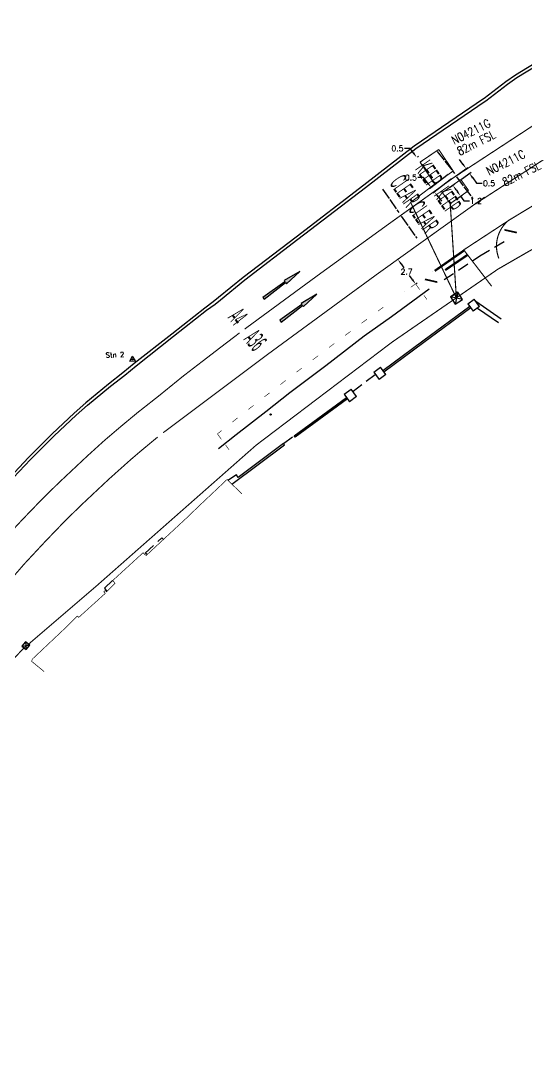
# Model space of a CAD drawing. Extents: x 375087 to 375533, y 165435 to 165818.
# Drawn here: x 375152.9 to 375197.6, y 165632.3 to 165724.9 of the extents above; entities that cross this region are included whole.
import ezdxf
from ezdxf.enums import TextEntityAlignment as Align

# ---------------------------------------------------------------- set-up
doc = ezdxf.new("R2010")
doc.units = 0
for name, pattern in [('1003', [0.8999999999999999, 0.6, -0.3]), ('1003_Cleveland Place_Overlay$0$1003', [0.8999999999999999, 0.6, -0.3]), ('1003_Cleveland Place_Overlay$0$1004', [6, 4, -2]), ('1004', [6, 4, -2]), ('1009', [0.8999999999999999, 0.6, -0.3]), ('10121', [2, 1, 0, 1]), ('1040', [2, 1, 0, 1]), ('1041', [2, 1, 0, 1]), ('DUCT1', [2, 1, -0.5, 0, -0.5]), ('VERGE', [1.5, 1, -0.5])]:
    doc.linetypes.add(name, pattern=pattern)
doc.layers.get('0').update_dxf_attribs({"linetype": 'CONTINUOUS'})
for name, color, linetype in [('BUILDING', 8, 'CONTINUOUS'), ('CONTROL', 8, 'CONTINUOUS'), ('DIMS', 20, 'CONTINUOUS'), ('DUCTS', 3, 'DUCT1'), ('LINES', 253, 'CONTINUOUS'), ('LOOPS', 1, 'CONTINUOUS'), ('RAIL', 8, 'CONTINUOUS'), ('SCT_LOOPS', 10, 'CONTINUOUS'), ('VERGE', 8, 'VERGE'), ('WALL', 8, 'CONTINUOUS')]:
    doc.layers.add(name, color=color, linetype=linetype)
doc.styles.add('rdmarkp', font='rdmarkp.shx', dxfattribs={"width": 0.38, "height": 1.6})
doc.styles.get("Standard").update_dxf_attribs({"font": 'simplex'})
doc.styles.add('TAHOMA', font='tahoma.ttf')
doc.dimstyles.get("Standard").update_dxf_attribs({"dimtxt": 0.5, "dimasz": 0.5, "dimexe": 0.18, "dimexo": 0.0625, "dimgap": 0.09, "dimtad": 0, "dimtih": 1, "dimtoh": 1, "dimdec": 1, "dimzin": 0, "dimdsep": 46, "dimtxsty": 'Standard', "dimcen": 0.09, "dimadec": 0, "dimazin": 0, "dimtfac": 1, "dimtdec": 1, "dimtofl": 0, "dimtmove": 0, "dimatfit": 3, "dimfxl": 1, "dimtolj": 1, "dimtzin": 0, "dimarcsym": 0})

# ---------------------------------------------------------------- blocks, each defined once
blk = doc.blocks.new('*D137')
at = {"layer": 'DIMS', "color": 0, "lineweight": -2, "transparency": 16777216}
for p, q in [((375190.8767129302, 165710.1634111298), (375191.2803227225, 165710.4467379127)), ((375191.4202735478, 165709.9340842611), (375191.5351933222, 165709.770376666)), ((375191.5661832355, 165709.1812344226), (375191.9697930278, 165709.4645612056)), ((375191.8224685876, 165709.36114211), (375192.1097438531, 165708.951907554)), ((375192.1097438531, 165708.951907554), (375192.6097438531, 165708.951907554))]:
    blk.add_line(p, q, dxfattribs=at)
at = {"layer": 'DIMS', "color": 0, "transparency": 16777216}
for points in [[(375191.4884793072, 165709.981963472), (375191.3520677885, 165709.8862050503), (375191.1329982823, 165710.3433188172)], [(375191.6033990815, 165709.8182558769), (375191.4669875629, 165709.7224974552), (375191.8224685876, 165709.36114211)]]:
    blk.add_solid(points, dxfattribs=at)
at = {"layer": 'DIMS', "color": 0, "transparency": 16777216, "insert": (375193.1759343293, 165708.951907554), "char_height": 0.5, "attachment_point": 5}
blk.add_mtext('\\A1;1.2', dxfattribs=at)
blk = doc.blocks.new('*D75')
at = {"layer": 'DIMS', "color": 0, "lineweight": -2, "transparency": 16777216}
for p, q in [((375187.3448892027, 165713.596166902), (375186.8448892027, 165713.596166902)), ((375187.6448892027, 165713.1961669021), (375187.3448892027, 165713.596166902)), ((375187.9948892027, 165712.833666902), (375188.0888892027, 165712.9041669021)), ((375188.2955436766, 165712.4327942702), (375188.3895436766, 165712.5032942702)), ((375188.5455436766, 165711.9952942702), (375188.8455436766, 165711.5952942702))]:
    blk.add_line(p, q, dxfattribs=at)
at = {"layer": 'DIMS', "color": 0, "transparency": 16777216}
for points in [[(375187.7115558693, 165713.2461669021), (375187.578222536, 165713.1461669021), (375187.9448892027, 165712.7961669021)], [(375188.6122103432, 165712.0452942702), (375188.4788770099, 165711.9452942702), (375188.2455436766, 165712.3952942702)]]:
    blk.add_solid(points, dxfattribs=at)
at = {"layer": 'DIMS', "color": 0, "transparency": 16777216, "insert": (375186.2310796789, 165713.596166902), "char_height": 0.5, "attachment_point": 5}
blk.add_mtext('\\A1;0.5', dxfattribs=at)
blk = doc.blocks.new('1003_Cleveland Place_Overlay$0$1038a6')
at = {"linetype": 'Continuous'}
blk.add_hatch(color=256, dxfattribs=at).paths.add_polyline_path([(0.06000000000000227, 3.600000000000001), (0.25, 3.600000000000001), (0, 6), (-0.25, 3.600000000000001), (-0.06000000000001648, 3.600000000000001), (-0.1499999999999915, 0), (0.1500000000000057, 0)])
blk.add_lwpolyline([(0.06000000000000227, 3.600000000000001), (0.25, 3.600000000000001), (0, 6), (-0.25, 3.600000000000001), (-0.06000000000001648, 3.600000000000001), (-0.1499999999999915, 0), (0.1500000000000057, 0)], close=True, dxfattribs=at)
blk = doc.blocks.new('mpoint')
blk.add_line((0, 0), (0, 0))
blk = doc.blocks.new('JBOX5')
for p, q in [((0.25, 0.25), (-0.25, 0.25)), ((-0.25, 0.25), (-0.25, -0.25)), ((-0.25, 0.25), (0.25, -0.25)), ((0.25, 0.25), (-0.25, -0.25)), ((0.25, -0.25), (0.25, 0.25)), ((-0.25, -0.25), (0.25, -0.25))]:
    blk.add_line(p, q)
blk = doc.blocks.new('*D135')
at = {"layer": 'LOOPS', "color": 0, "lineweight": -2, "transparency": 16777216}
for p, q in [((375186.3073387871, 165703.8245492235), (375186.4026465871, 165703.8932709323)), ((375186.549075952, 165703.3824300166), (375186.7981326199, 165703.0370217967)), ((375187.5375034274, 165702.0116135767), (375187.2884467595, 165702.3570217966)), ((375187.880631869, 165701.6426025707), (375187.9759396689, 165701.7113242794))]:
    blk.add_line(p, q, dxfattribs=at)
at = {"layer": 'LOOPS', "color": 0, "transparency": 16777216}
for points in [[(375186.6166701365, 165703.4311688172), (375186.4814817676, 165703.3336912161), (375186.2566431488, 165703.7879951231)], [(375187.6050976118, 165702.0603523772), (375187.469909243, 165701.9628747762), (375187.8299362307, 165701.6060484702)]]:
    blk.add_solid(points, dxfattribs=at)
at = {"layer": 'LOOPS', "color": 0, "transparency": 16777216, "insert": (375187.0432896898, 165702.6970217967), "char_height": 0.5, "attachment_point": 5}
blk.add_mtext('\\A1;2.7', dxfattribs=at)
blk = doc.blocks.new('*D136')
at = {"layer": 'DIMS', "color": 0, "lineweight": -2, "transparency": 16777216}
for p, q in [((375190.7253296893, 165711.2842810001), (375189.0731046508, 165710.015577672)), ((375188.5321789525, 165711.0155714764), (375188.0321789525, 165711.0155714764)), ((375188.9113527764, 165710.521775589), (375188.5321789525, 165711.0155714764)), ((375191.0277761036, 165710.8904067762), (375189.3755510651, 165709.6217034482)), ((375189.8228344678, 165709.3347582309), (375190.1273521063, 165708.9381866638))]:
    blk.add_line(p, q, dxfattribs=at)
at = {"layer": 'DIMS', "color": 0, "transparency": 16777216}
for points in [[(375188.9774480376, 165710.5725285287), (375188.8452575153, 165710.4710226492), (375189.2158704149, 165710.1252040219)], [(375189.888929729, 165709.3855111707), (375189.7567392067, 165709.2840052912), (375189.5183168293, 165709.731329798)]]:
    blk.add_solid(points, dxfattribs=at)
at = {"layer": 'DIMS', "color": 0, "transparency": 16777216, "insert": (375187.4183694287, 165711.0155714765), "char_height": 0.5, "attachment_point": 5}
blk.add_mtext('\\A1;0.5', dxfattribs=at)
blk = doc.blocks.new('*D138')
at = {"layer": 'DIMS', "color": 0, "lineweight": -2, "transparency": 16777216}
for p, q in [((375192.0178988755, 165712.2123925466), (375191.7282167571, 165712.6199269258)), ((375191.5937088084, 165711.2974261137), (375192.4542933704, 165711.90914373)), ((375191.8887628919, 165710.8823342764), (375192.7493474539, 165711.4940518926)), ((375192.8923171958, 165710.9822319507), (375193.2291957529, 165710.5083000615)), ((375193.2291957529, 165710.5083000615), (375193.7291957529, 165710.5083000615))]:
    blk.add_line(p, q, dxfattribs=at)
at = {"layer": 'DIMS', "color": 0, "transparency": 16777216}
for points in [[(375192.085821272, 165712.2606728996), (375191.9499764789, 165712.1641121935), (375192.3075809939, 165711.8048581673)], [(375192.9602395923, 165711.0305123038), (375192.8243947992, 165710.9339515977), (375192.6026350774, 165711.38976633)]]:
    blk.add_solid(points, dxfattribs=at)
at = {"layer": 'DIMS', "color": 0, "transparency": 16777216, "insert": (375194.3430052766, 165710.5083000615), "char_height": 0.5, "attachment_point": 5}
blk.add_mtext('\\A1;0.5', dxfattribs=at)

msp = doc.modelspace()

# ---------------------------------------------------------------- linework, layer by layer
at = {"layer": 'BUILDING', "const_width": 0.06}
msp.add_lwpolyline([(375154.9413454917, 165667.2890155874), (375153.8367631762, 165668.198310793), (375153.8533598518, 165668.2870188899), (375153.9057999791, 165668.4080889744), (375156.6677716644, 165671.0120281052), (375157.8698117184, 165672.1915942446), (375158.0046911113, 165672.0916713385), (375160.1920833519, 165674.0682926717), (375160.3502426083, 165674.2112121511), (375160.2233205404, 165674.3516681613), (375160.3351951059, 165674.4629982563), (375160.4645163842, 165674.3518389833), (375161.2222109595, 165675.1019564947), (375161.0032718758, 165675.3410627266), (375161.0032718758, 165675.3410627266), (375163.6994458488, 165677.8073900481), (375163.9689433873, 165677.5614499245), (375167.5685422155, 165680.9007814635), (375168.6081260063, 165681.9050357275), (375171.1361412343, 165684.2929197581), (375172.4540324968, 165683.0241816277)], dxfattribs=at)
at = {"layer": 'CONTROL'}
for p, q in [((375162.5204200104, 165694.7703961595), (375162.7537633813, 165695.2127879889)), ((375162.5204200104, 165694.7703961595), (375163.0200582537, 165694.7894126231)), ((375162.5224698549, 165694.769496908), (375162.7558132257, 165695.2118887374)), ((375162.5224698549, 165694.769496908), (375163.022108098, 165694.7885133716)), ((375162.5233702671, 165694.7715162569), (375162.7567136378, 165695.2139080863)), ((375162.5233702671, 165694.7715162569), (375163.0230085104, 165694.7905327205)), ((375163.0200582537, 165694.7894126231), (375162.7537633813, 165695.2127879889)), ((375163.022108098, 165694.7885133716), (375162.7558132257, 165695.2118887374)), ((375163.0230085104, 165694.7905327205), (375162.7567136378, 165695.2139080863))]:
    msp.add_line(p, q, dxfattribs=at)
for centre in [(375162.7647468282, 165694.924209089), (375162.7667966726, 165694.9233098375), (375162.767697085, 165694.9253291864)]:
    msp.add_circle(centre, 0.05000000074505806, dxfattribs=at)
at = {"layer": 'DUCTS', "const_width": 0.1, "flags": 128}
msp.add_lwpolyline([(375159.517438063, 165674.8217044797), (375173.7064125423, 165687.3250807573), (375185.7495272427, 165696.44851203), (375195.1303384419, 165702.9109936987), (375203.496864454, 165707.7261721041), (375211.1636690206, 165711.5415772122)], dxfattribs=at)
at = {"layer": 'DUCTS'}
for points in [[(375191.3276986615, 165699.8113719105), (375191.9844121324, 165700.2239695353), (375191.5718145076, 165700.8806830061), (375190.9151010367, 165700.4680853813)], [(375191.5718145076, 165700.8806830061), (375191.4497565845, 165700.3460274583), (375190.9151010367, 165700.4680853813)], [(375191.9844121324, 165700.2239695353), (375191.4497565845, 165700.3460274583), (375191.3276986615, 165699.8113719105)]]:
    msp.add_lwpolyline(points, close=True, dxfattribs=at)
at = {"layer": 'DUCTS', "const_width": 0.1}
msp.add_lwpolyline([(375159.517438063, 165674.8217044797), (375153.0679353675, 165669.2970352335), (375146.205636515, 165662.0767026905), (375141.8715818018, 165655.5783406609), (375137.1764469752, 165646.3724323539), (375127.7859039836, 165623.4478294744), (375124.1741461662, 165613.0872164968), (375121.104281857, 165599.1880068883), (375117.1313072571, 165573.5557681014), (375113.7002261655, 165542.4188066529), (375113.3992830526, 165539.9521508422)], dxfattribs=at)
at = {"layer": 'LINES', "linetype": '10121'}
for p, q in [((375189.7419335285, 165713.3333082593), (375191.2911858386, 165711.3826377828)), ((375191.4671120224, 165711.0824338906), (375192.9008156217, 165709.1421598875)), ((375184.9118657345, 165709.9750478502), (375186.3589001177, 165707.913837664)), ((375186.5521457086, 165707.5856842922), (375187.9427043274, 165705.6513670827))]:
    msp.add_line(p, q, dxfattribs=at)
at = {"layer": 'LINES', "linetype": '1003_Cleveland Place_Overlay$0$1003'}
msp.add_line((375171.2151183091, 165684.2158506371), (375171.2151183091, 165684.2158506371), dxfattribs=at)
at = {"layer": 'LINES', "linetype": '1003_Cleveland Place_Overlay$0$1004', "const_width": 0.1, "flags": 128}
for points in [[(375215.3781540546, 165723.9366283039, 0.0660578988362009), (375191.0773475496, 165710.9284714811)], [(375216.9278709613, 165721.6194428369, 0.05745094979022478), (375192.8247044164, 165708.4898770246)], [(375192.2107504664, 165711.7297336422, 0.004973264935341315), (375172.6986128999, 165697.6054191379)], [(375193.9408956896, 165709.2788980431, 0.00799259875433409), (375165.4819512701, 165688.4356319683)]]:
    msp.add_lwpolyline(points, format="xyb", dxfattribs=at)
at = {"layer": 'LINES', "linetype": '1004', "const_width": 0.1, "flags": 128}
msp.add_lwpolyline([(375195.2158763526, 165703.84587524, -0.324459718389401), (375196.0454034329, 165707.2065608985, 0.0006725990899192316), (375201.9406381315, 165710.7779658421, -1.977546027880299)], format="xyb", dxfattribs=at)
at = {"layer": 'LINES', "linetype": '1009', "const_width": 0.1, "flags": 128}
msp.add_lwpolyline([(375192.0813838075, 165704.6048614888), (375196.2137042224, 165707.3082191439)], dxfattribs=at)
at = {"layer": 'LINES', "linetype": '1040', "const_width": 0.15, "flags": 128}
for points in [[(375195.6991276703, 165706.3899551128), (375196.8020123083, 165706.1432372034)], [(375188.6590461612, 165702.0093743844), (375189.7619307992, 165701.762656475)]]:
    msp.add_lwpolyline(points, dxfattribs=at)
at = {"layer": 'LINES', "linetype": '1003', "const_width": 0.2, "flags": 128}
for points in [[(375189.5289892884, 165702.7536086632), (375192.1352281932, 165704.5714453301)], [(375190.4582729715, 165702.8289049781), (375192.4408371658, 165704.1749994935)]]:
    msp.add_lwpolyline(points, dxfattribs=at)
at = {"layer": 'LINES', "linetype": '1004', "const_width": 0.1, "flags": 128}
msp.add_lwpolyline([(375192.1352281932, 165704.5714453301), (375194.5705826979, 165701.3982689347)], dxfattribs=at)
at = {"layer": 'LINES', "linetype": 'Continuous', "const_width": 0.05, "flags": 128}
for points in [[(375187.4102395703, 165701.3040529394, -0.0002897490627187887), (375187.8299362307, 165701.6060484703)], [(375184.4977471191, 165699.1878837203, -0.0003362360425247871), (375184.9819684625, 165699.5422047985, -0.0003362360425247871)], [(375183.0479603701, 165698.1210262713, -0.0003362320615675541), (375183.5307424425, 165698.4772939816, -0.0003362320615675541)], [(375181.6025023666, 165697.0483371653, -0.0003362297808708955), (375182.0838397905, 165697.4065474549, -0.0003362297808708955)], [(375180.1613789607, 165695.9698208126, -0.0003362347977338501), (375180.6412743351, 165696.3299756403, -0.0003362347977338501)], [(375178.7246661996, 165694.8855345259, -0.0003362347977131715), (375179.2031045747, 165695.2476226249)], [(375177.2922997388, 165693.7954298122, -0.0003362297808554756), (375177.7692661649, 165694.1594399156)], [(375175.8643380764, 165692.6995507585, -0.0003362320615834521), (375176.3398351529, 165693.0654848254)], [(375174.4407950417, 165691.5979077869, -0.0003362360425078272), (375174.9148173904, 165691.9657617641)], [(375173.021687655, 165690.4905137246, -0.0003362414654979986), (375173.4942295297, 165690.8602832816)], [(375171.6070333133, 165689.3773816832, -0.0003362482825930921), (375172.078088899, 165689.7490624372)], [(375170.285014445, 165688.3287480761, -0.0002730937222939939), (375170.6664129697, 165688.6321123983, -0.0002730937222939939)]]:
    msp.add_lwpolyline(points, format="xyb", dxfattribs=at)
at = {"layer": 'LINES', "linetype": 'Continuous', "const_width": 0.05}
for points in [[(375187.8299362307, 165701.6060484703), (375188.2125399588, 165701.0839918718)], [(375188.5672156047, 165700.6000426899), (375188.8417129208, 165700.2254955421)], [(375170.6394901021, 165687.8465449222), (375170.285014445, 165688.3287480761)], [(375171.3175952766, 165686.9240994811), (375170.9948688233, 165687.3631133047)]]:
    msp.add_lwpolyline(points, dxfattribs=at)
at = {"layer": 'LINES', "linetype": '1003_Cleveland Place_Overlay$0$1004', "const_width": 0.1, "flags": 128}
for points in [[(375140.9700725446, 165666.5099471771), (375141.3618819264, 165666.9819513509), (375145.3357001342, 165671.9535539706), (375147.5219979782, 165674.6104931366), (375149.8016668195, 165677.1941575954), (375151.093628207, 165678.6847302506), (375153.0415763329, 165680.7741240918), (375154.7605940777, 165682.5562955157), (375156.2653780769, 165684.030501414), (375158.8100458241, 165686.4160647877), (375160.291044762, 165687.7592159334), (375161.7573613881, 165689.0068896757), (375163.2332263823, 165690.2294481962), (375165.1082407885, 165691.7034956056), (375167.2362646283, 165693.4314819928), (375170.371111279, 165695.8407450802), (375172.2402864466, 165697.2658191873)], [(375134.7443097487, 165654.6260967243), (375143.5163263739, 165665.1935528709), (375147.5105210341, 165670.1898776512), (375149.65346578, 165672.7941311573), (375151.9094064143, 165675.350903234), (375153.1762337468, 165676.812478014), (375155.0733684325, 165678.8473687155), (375156.7483705831, 165680.58390749), (375158.2028530697, 165682.0088340322), (375160.7081894014, 165684.357525172), (375162.6406799276, 165686.0820490894), (375163.5577929529, 165686.8624111339), (375164.9918566147, 165688.0503427915), (375164.9918566147, 165688.0503427915), (375164.9918566147, 165688.0503427915), (375164.9918566147, 165688.0503427915), (375164.9918566147, 165688.0503427915)]]:
    msp.add_lwpolyline(points, dxfattribs=at)
at = {"layer": 'RAIL'}
for p, q in [((375193.2444063621, 165700.0091158324), (375193.2444063621, 165700.0091158324)), ((375191.5481568204, 165698.8267731791), (375191.5481568204, 165698.8267731791)), ((375163.1377014219, 165694.4330333889), (375163.1377014219, 165694.4330333889)), ((375163.0811570591, 165694.3668395878), (375163.0811570591, 165694.3668395878)), ((375177.0687366785, 165688.1503424293), (375177.0687366785, 165688.1503424293))]:
    msp.add_line(p, q, dxfattribs=at)
at = {"layer": 'SCT_LOOPS', "const_width": 0.1}
for points in [[(375188.2277315774, 165712.383298683), (375189.886619085, 165713.5004791685)], [(375189.886619085, 165713.5004791685), (375191.16602053, 165711.6007117609)], [(375188.2277315774, 165712.383298683), (375189.5360307325, 165710.4406214224)], [(375189.5360307325, 165710.4406214224), (375191.1786820659, 165711.6097231825)], [(375187.399355281, 165708.8160686422), (375189.531417119, 165710.4373378383)], [(375191.8378210944, 165710.8461240116), (375190.2069911901, 165709.6883702281)], [(375191.8378210944, 165710.8461240116), (375192.5324733645, 165709.867626069)], [(375190.2069911901, 165709.6883702281), (375190.9016434602, 165708.7098722855)], [(375192.5324733645, 165709.867626069), (375190.9016434602, 165708.7098722855)], [(375191.4497565845, 165700.3460274583), (375187.399355281, 165708.8160686422)], [(375190.9016434602, 165708.7098722855), (375191.4497565845, 165700.3460274583)]]:
    msp.add_lwpolyline(points, dxfattribs=at)
at = {"layer": 'VERGE'}
for points in [[(375190.3732452687, 165701.9853994034), (375193.5296002594, 165704.0849232116), (375195.806998443, 165705.4315162949)], [(375184.2528380426, 165693.5694939544), (375182.299150763, 165692.0771175662), (375182.299150763, 165692.0771175662)], [(375176.1306474598, 165687.4771837028), (375177.0687366785, 165688.1503424293)], [(375164.0485949053, 165677.6630648893), (375163.9003932948, 165677.7850177017), (375165.3682004258, 165679.1328029519), (375165.5006370461, 165678.99274956)], [(375161.0032718758, 165675.3410627266), (375160.2695328635, 165674.6636490322), (375160.4768981132, 165674.3683435665)]]:
    msp.add_lwpolyline(points, dxfattribs=at)
at = {"layer": 'VERGE', "linetype": 'Continuous'}
msp.add_lwpolyline([(375189.0464151246, 165701.1307748503), (375185.6978653083, 165698.6811443743), (375183.2840903339, 165696.9777267024), (375179.8956673346, 165694.3672076423), (375176.7044806855, 165691.9650252602), (375174.5692554391, 165690.2868409422), (375171.9343824201, 165688.2376567659), (375170.3883986191, 165687.0039182389)], dxfattribs=at)
msp.add_circle((375174.9951626418, 165690.0497762041), 0.05, dxfattribs=at)
at = {"layer": 'WALL'}
for p, q in [((375192.4748488527, 165699.8507349142), (375193.0301048167, 165700.2491553466)), ((375193.4965088238, 165699.5991569279), (375193.0301048167, 165700.2491553466)), ((375192.4748488527, 165699.8507349142), (375192.9412528597, 165699.2007364955)), ((375193.4965088238, 165699.5991569279), (375192.9412528597, 165699.2007364955)), ((375184.1292369298, 165693.7919437338), (375184.72926372, 165694.224073743)), ((375184.1292369298, 165693.7919437338), (375184.5967695882, 165693.1427823037)), ((375185.1967963785, 165693.5749123128), (375184.5967695882, 165693.1427823037)), ((375185.1967963785, 165693.5749123128), (375184.72926372, 165694.224073743)), ((375185.1838806054, 165694.1373280036), (375185.1838806054, 165694.1373280036)), ((375185.1838806054, 165694.1373280036), (375185.1838806054, 165694.1373280036)), ((375181.5138958298, 165691.8320783954), (375182.1432993089, 165692.280321475)), ((375181.5138958298, 165691.8320783954), (375181.9779803822, 165691.1804341739)), ((375182.6073838615, 165691.6286772534), (375181.9779803822, 165691.1804341739)), ((375182.6073838615, 165691.6286772534), (375182.1432993089, 165692.280321475)), ((375172.1374741819, 165684.4871497687), (375172.1374741819, 165684.4871497687))]:
    msp.add_line(p, q, dxfattribs=at)
for points in [[(375204.5646272274, 165724.880422564), (375196.6745323911, 165720.0783845051), (375195.8199851837, 165719.4764307762), (375193.8993856796, 165718.0174293442), (375193.8420870528, 165717.9747494721), (375187.7102581043, 165713.7823421998), (375183.2613052437, 165710.3447040015), (375177.2644243151, 165705.7508704794), (375172.5571900833, 165702.1701116013), (375170.3849794396, 165700.4012697458), (375169.9207447445, 165700.0185837583), (375169.1616170763, 165699.467949762), (375166.2329449781, 165697.167994306), (375162.9242071871, 165694.5614543386), (375161.9155818676, 165693.7288322663), (375160.6455045439, 165692.7368736804), (375158.625450702, 165691.0733766243), (375157.6014033399, 165690.1714122252), (375155.6639466687, 165688.3414542166), (375153.5419760156, 165686.233056585), (375150.1748365728, 165682.6665203308)], [(375152.2259822066, 165684.4628415642), (375153.7213553956, 165686.0588641126), (375155.8379102049, 165688.1618805423), (375157.7699055551, 165689.9866802482), (375158.7875765002, 165690.8830284022), (375160.8019334472, 165692.5418341141), (375162.072128695, 165693.5338848013), (375163.0811570591, 165694.3668395878), (375166.3875017369, 165696.971494321), (375169.3122701689, 165699.2683841354), (375170.0737952048, 165699.820757065), (375170.5434201118, 165700.2078864053), (375172.7118409217, 165701.9736421804), (375177.4161184278, 165705.5521518985), (375183.4137488084, 165710.1465595289), (375187.8573612077, 165713.580071234), (375193.9873673727, 165717.7712322465), (375194.0496732377, 165717.8176418466), (375195.967631972, 165719.2746371929), (375196.8116582704, 165719.8691798621), (375204.6763172924, 165724.6557372772)], [(375193.1606646503, 165700.0672021813), (375195.4162492802, 165698.5026452466)], [(375184.9272549166, 165693.9491662132), (375188.4891205739, 165696.5607793449), (375192.6329785236, 165699.6303593718)], [(375185.0149206462, 165693.827443785), (375188.5781113118, 165696.4400284326), (375192.7222637007, 165699.5098265666)], [(375193.3181363465, 165699.4711668762), (375195.1882700336, 165698.1739729734)], [(375181.7942961383, 165691.4383543645), (375177.157587137, 165688.0294888154), (375177.0687366785, 165688.1503424293), (375181.7072713533, 165691.5605501968)], [(375171.5702340454, 165683.8750172215), (375176.2205541756, 165687.3571137962), (375176.1306474598, 165687.4771837028), (375176.1306474598, 165687.4771837028), (375172.1135813247, 165684.484224777), (375172.1135813247, 165684.484224777), (375171.9624511403, 165684.7206523067), (375171.2157517209, 165684.2162784883)]]:
    msp.add_lwpolyline(points, dxfattribs=at)

# ---------------------------------------------------------------- block references
at = {"layer": 'DUCTS', "rotation": 50.49109616359645}
msp.add_blockref('JBOX5', (375153.3160833812, 165669.5853367104), dxfattribs=at)
at = {"layer": 'LINES', "linetype": '1041'}
for p, rotation in [((375196.8090794437, 165707.6689819067), 31.81172536563713), ((375194.2680782579, 165706.0742310791), 32.41363632464225), ((375191.7778097732, 165704.4015044332), 34.46504810535877), ((375189.3199090799, 165702.681481758), 35.50310149745641), ((375186.8620083866, 165700.9614590829), 35.50310149745641)]:
    msp.add_blockref('mpoint', p, dxfattribs=dict(at, rotation=rotation))
at = {"layer": 'LINES', "xscale": 0.6659999999999999, "yscale": 0.6659999999999999, "zscale": 0.6659999999999999}
for p, rotation in [((375174.3633145802, 165700.3353754036), 306.4276797740729), ((375175.8749773472, 165698.3012677079), 306.7607869505708)]:
    msp.add_blockref('1003_Cleveland Place_Overlay$0$1038a6', p, dxfattribs=dict(at, rotation=rotation))

# ---------------------------------------------------------------- texts
at = {"layer": 'CONTROL'}
msp.add_text(' Stn 2       ', height=0.440000006556511, rotation=2.179651909751521, dxfattribs=at).set_placement((375160.0990902344, 165695.0663464659))
at = {"layer": 'LINES', "linetype": '1041', "style": 'rdmarkp', "width": 0.38}
for s, p in [('KEEP', (375188.3790572018, 165710.8746357794)), ('CLEAR', (375186.2544946688, 165709.3924748786)), ('KEEP', (375190.042174766, 165708.5635648784)), ('CLEAR', (375187.9176122327, 165707.0814039777))]:
    msp.add_text(s, height=1.6, rotation=304.9008262516488, dxfattribs=at).set_placement(p, align=Align.CENTER)
at = {"layer": 'LINES', "linetype": '1003_Cleveland Place_Overlay$0$1004', "style": 'TAHOMA', "width": 0.4}
for s, rotation, p in [('A4', 307.8648851221549, (375171.4758921894, 165698.2126953847)), ('A36', 309.3084045736334, (375173.0376159211, 165696.1120787169))]:
    msp.add_text(s, height=1.6, rotation=rotation, dxfattribs=at).set_placement(p, align=Align.CENTER)
at = {"layer": 'SCT_LOOPS', "width": 0.8}
for s, p in [('N04211G', (375191.2625943859, 165713.9189514131)), ('82m FSL', (375191.7486348649, 165712.9474711941)), ('N04211C', (375194.3375305841, 165711.186991863)), ('82m FSL', (375195.7544248773, 165710.2115019303))]:
    msp.add_text(s, height=0.75, rotation=26.5749585159562, dxfattribs=at).set_placement(p)

# ---------------------------------------------------------------- dimensions: what is measured, and where the dimension line sits
at = {"layer": 'DIMS'}
for p1, p2, distance, picture, middle in [((375188.2455436765, 165712.3952942702), (375187.9448892027, 165712.796166902), -5.2386883929729234e-11, '*D75', (375186.2310796789, 165713.596166902)), ((375190.8255586107, 165710.1275017216), (375191.515028916, 165709.1453250145), 0.375627701817054, '*D137', (375193.1759343293, 165708.951907554))]:
    dim = msp.add_aligned_dim(p1=p1, p2=p2, distance=distance, dimstyle='Standard', dxfattribs=at)
    dim.commit()
    dim.dimension.update_dxf_attribs({"geometry": picture, "text_midpoint": middle})
for base, p1, p2, angle, picture, middle in [((375192.3075809939, 165711.8048581673), (375191.8378210944, 165710.8461240116), (375191.5427670109, 165711.261215849), 125.40583884853447, '*D138', (375194.3430052766, 165710.5083000615)), ((375189.5183168293, 165709.731329798), (375190.7749011352, 165711.3223457049), (375191.0773475496, 165710.9284714811), 307.519779863882, '*D136', (375187.4183694287, 165711.0155714765))]:
    dim = msp.add_linear_dim(base=base, p1=p1, p2=p2, angle=angle, dimstyle='Standard', dxfattribs=at)
    dim.commit()
    dim.dimension.update_dxf_attribs({"geometry": picture, "text_midpoint": middle, "dimtype": 161})
at = {"layer": 'LOOPS'}
dim = msp.add_aligned_dim(p1=(375187.8299362307, 165701.6060484703), p2=(375186.2566431488, 165703.7879951231), distance=0, dimstyle='Standard', override={"dimzin": 1}, dxfattribs=at)
dim.commit()
dim.dimension.update_dxf_attribs({"geometry": '*D135', "text_midpoint": (375187.0432896898, 165702.6970217967)})

doc.saveas('drawing.dxf')
